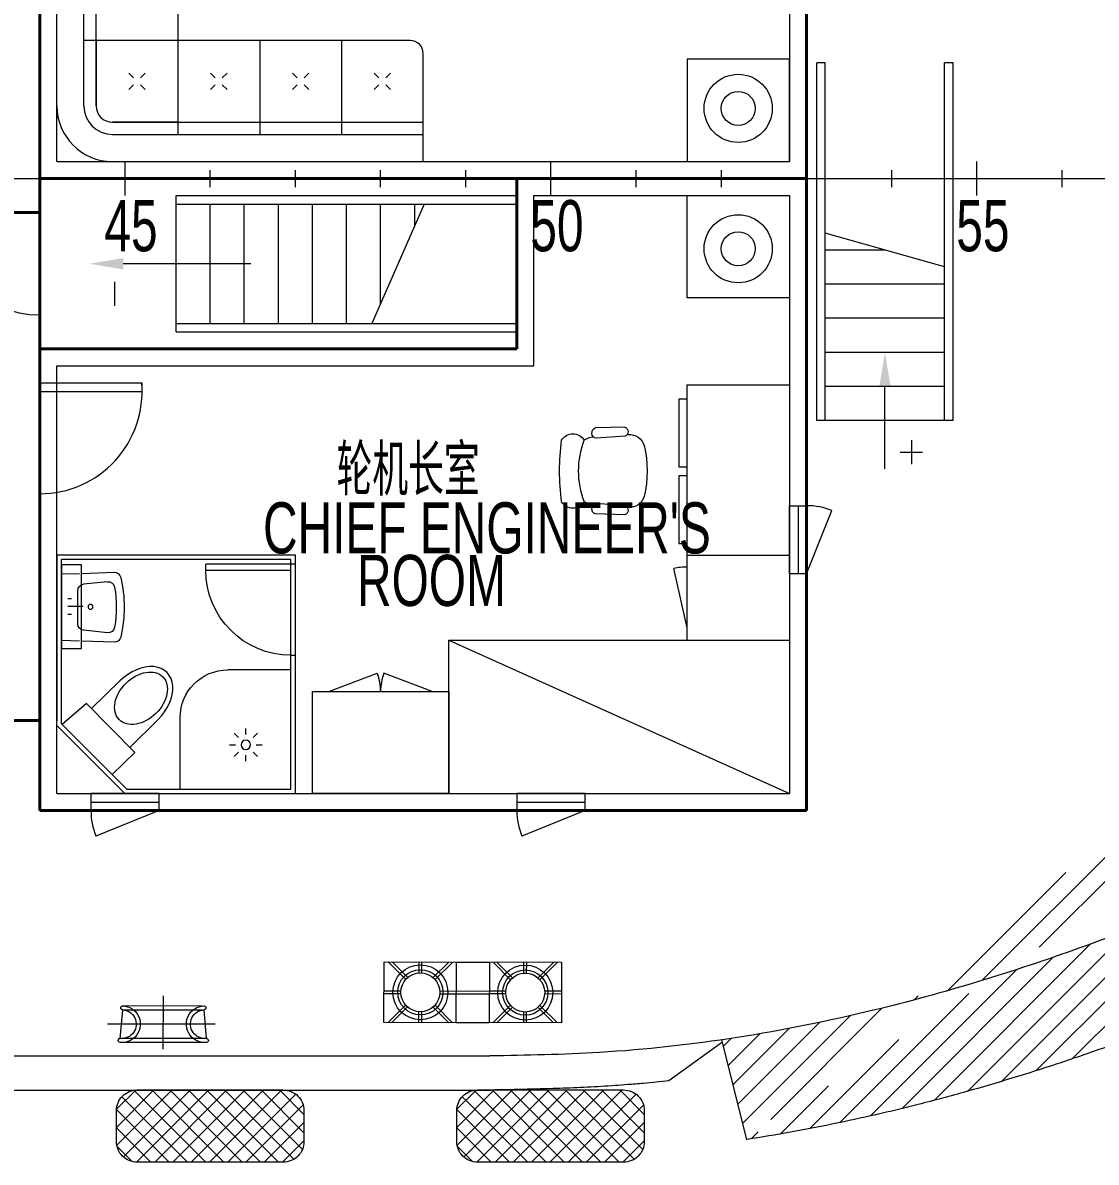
# Model space of a CAD drawing. Extents: x -550205 to -490805, y -239464 to -155364.
# Drawn here: x -514773 to -508473, y -195517 to -188829 of the extents above; entities that cross this region are included whole.
import ezdxf

# ---------------------------------------------------------------- set-up
doc = ezdxf.new("R2010")
doc.units = 0
doc.header["$LTSCALE"] = 500
doc.header["$MEASUREMENT"] = 0
doc.layers.get('0').update_dxf_attribs({"linetype": 'CONTINUOUS', "lineweight": 20})
doc.layers.add('TOITOR', color=6, linetype='CONTINUOUS', lineweight=20)
doc.styles.add('中英混排2', font='romany.shx', dxfattribs={"width": 0.7, "height": 300, "bigfont": 'hztxt.shx'})

# ---------------------------------------------------------------- blocks, each defined once
blk = doc.blocks.new('A$C062D018E')
at = {"color": 0, "lineweight": 20}
for p, q in [((0.4, 1190.4), (-614, 1190.4)), ((-230, 326.4), (-230, 1190.4)), ((-158, 326.4), (-158, 1190.4)), ((-710, 1094.4), (-710, 158.4)), ((-490.5, 970.8), (-518.4, 998.7)), ((-449.6, 970.8), (-421.7, 998.7)), ((-518.4, 902.1), (-490.5, 930)), ((-421.7, 902.1), (-449.6, 930)), ((-2073.2, 710.4), (-158, 710.4)), ((-1670, 710.4), (-1670, 158.4)), ((-1190, 710.4), (-1190, 158.4)), ((-230, 710.4), (-230, 326.4)), ((-2150, 0), (-2150, 633.6)), ((-1930.5, 490.8), (-1958.4, 518.7)), ((-1889.6, 490.8), (-1861.7, 518.7)), ((-1450.5, 490.8), (-1478.4, 518.7)), ((-1409.6, 490.8), (-1381.7, 518.7)), ((-970.5, 490.8), (-998.4, 518.7)), ((-929.6, 490.8), (-901.7, 518.7)), ((-490.5, 490.8), (-518.4, 518.7)), ((-449.6, 490.8), (-421.7, 518.7)), ((-1958.4, 422.1), (-1930.5, 450)), ((-1861.7, 422.1), (-1889.6, 450)), ((-1478.4, 422.1), (-1450.5, 450)), ((-1381.7, 422.1), (-1409.6, 450)), ((-998.4, 422.1), (-970.5, 450)), ((-901.7, 422.1), (-929.6, 450)), ((-518.4, 422.1), (-490.5, 450)), ((-421.7, 422.1), (-449.6, 450)), ((-326, 230.4), (-2150, 230.4)), ((-710, 230.4), (-326, 230.4)), ((-326, 158.4), (-2150, 158.4)), ((-326, 0), (-2150, 0))]:
    blk.add_line(p, q, dxfattribs=at)
blk.add_lwpolyline([(-1501.1, 916.8), (-1050.7, 916.8, 0.414214), (-950.7, 1016.8), (-950.7, 1166.7, 0.414214), (-1050.7, 1266.7), (-1501.1, 1266.7, 0.414214), (-1601.1, 1166.7), (-1601.1, 1016.8, 0.414214)], format="xyb", close=True, dxfattribs=at)
at = {"color": 0, "lineweight": 20, "extrusion": (0, 0, -1)}
for centre, major_axis, start_param, end_param in [((-614, 1094.4), (-1.3, 96), -1.556791, 0.014005), ((-2073.2, 633.6), (-3.1, 76.7), -1.530909, 0.039887), ((-326, 326.4), (1.4, 96), 1.556083, 3.126879), ((-326, 326.4), (0.6, 168), 1.567067, 3.137863), ((-326, 326.4), (2.4, 326.4), 1.563292, 3.134088)]:
    blk.add_ellipse(centre, major_axis=major_axis, ratio=1, start_param=start_param, end_param=end_param, dxfattribs=at)
blk = doc.blocks.new('133')
at = {"color": 4, "linetype": 'ByBlock'}
for p, q in [((-284.5, -82.9), (-279.4, 114.1)), ((-225.5, -86.6), (-210.4, 108.5)), ((240.4, -86.6), (225.3, 108.5)), ((299.4, -82.9), (294.3, 114.1)), ((-235.4, -105.4), (-235, -98.1)), ((-235.4, -105.4), (-234.9, -98.1)), ((250.3, -105.4), (249.8, -98.1))]:
    blk.add_line(p, q, dxfattribs=at)
for centre, radius, start, end in [((-152.9, 263), 87.7, 120.39269, 239.60731), ((7.4, -1235.2), 1587.1, 82.59073, 97.40927), ((167.8, 263), 87.7, 300.39269, 59.60731), ((-19.4, 97.9), 203.2, 153.61801, 171.90476), ((7.4, -351.7), 576.6, 69.20895, 110.79105), ((31.4, 97.9), 203.2, 7.33471, 26.21221), ((-245.8, 100.4), 36.3, 12.86629, 157.84358), ((260.7, 100.4), 36.3, 22.15642, 167.13371), ((-254.2, -72.6), 32, 198.71617, 333.95689), ((-134.2, -114.2), 101.6, 175, 253.89134), ((149.1, -114.2), 101.6, 286.10866, 5), ((269.1, -72.6), 32, 206.04311, 341.28383), ((7.4, 483.7), 716, 256.27501, 283.72499)]:
    blk.add_arc(centre, radius, start, end, dxfattribs=at)
blk = doc.blocks.new('新块')
blk.add_line((0, 0), (0, 483.1))
blk.add_solid([(-33.3, 483.1), (33.3, 483.1), (0, 683.1)])
blk = doc.blocks.new('A$C1A9A0CAF')
at = {"lineweight": 9}
for p, q in [((-497.2, 356.1), (-394, 252.9)), ((-474.3, 356.1), (-382.5, 264.3)), ((-315.8, 292), (-315.8, 356.1)), ((-299.6, 292), (-299.6, 356.1)), ((-232.8, 264.3), (-141, 356.1)), ((-221.4, 252.9), (-118.2, 356.1)), ((221.4, 252.9), (118.2, 356.1)), ((232.8, 264.3), (141, 356.1)), ((299.6, 292), (299.6, 356.1)), ((315.8, 292), (315.8, 356.1)), ((474.3, 356.1), (382.5, 264.3)), ((497.2, 356.1), (394, 252.9)), ((-521, 186.1), (-421.6, 186.1)), ((-521, 170), (-421.6, 170)), ((-193.8, 186.1), (96.9, 186.1)), ((-193.8, 170), (96.9, 170)), ((193.8, 186.1), (96.9, 186.1)), ((193.8, 170), (96.9, 170)), ((521, 186.1), (421.6, 186.1)), ((521, 170), (421.6, 170)), ((-497.2, 0), (-394, 103.2)), ((-474.3, 0), (-382.5, 91.8)), ((-232.8, 91.8), (-141, 0)), ((-221.4, 103.2), (-118.2, 0)), ((221.4, 103.2), (118.2, 0)), ((232.8, 91.8), (141, 0)), ((474.3, 0), (382.5, 91.8)), ((497.2, 0), (394, 103.2)), ((-315.8, 0), (-315.8, 64.1)), ((-299.6, 0), (-299.6, 64.1)), ((299.6, 0), (299.6, 64.1)), ((315.8, 0), (315.8, 64.1))]:
    blk.add_line(p, q, dxfattribs=at)
for points in [[(521, 356.1), (521, 0), (-521, 0), (-521, 356.1)], [(96.9, 356.1), (96.9, 0), (-96.9, 0), (-96.9, 356.1)]]:
    blk.add_lwpolyline(points, close=True, dxfattribs=at)
for centre, radius in [((-307.7, 178.1), 161.4), ((307.7, 178.1), 161.4), ((-307.7, 178.1), 132.7), ((-307.7, 178.1), 114.2), ((307.7, 178.1), 132.7), ((307.7, 178.1), 114.2)]:
    blk.add_circle(centre, radius, dxfattribs=at)
blk = doc.blocks.new('A$C63C367A9')
at = {"color": 0, "ltscale": 3}
for p, q in [((60.9, 275), (558.9, 275)), ((303.9, 313.6), (303.9, 0)), ((47, 251), (558.9, 251)), ((50.8, 250.4), (63.9, 83.1)), ((557, 250.4), (542.1, 84.2)), ((0, 167.6), (630.8, 167.6)), ((75.1, 84.2), (542.1, 84.2)), ((77, 60.2), (542.1, 60.2))]:
    blk.add_line(p, q, dxfattribs=at)
at = {"color": 0, "ltscale": 3, "extrusion": (0, 0, -1)}
for centre, major_axis, start_param, end_param in [((50.8, 262.4), (9, 7.94), 2.293918, 5.435511), ((557.1, 262.4), (9, 7.94), 5.435511, 8.577104), ((60.9, 167), (84, 0.1), 4.593041, 7.819038), ((546.9, 167), (84, 0), 1.606716, 4.832712), ((65.7, 71.1), (9, 7.94), 2.293918, 5.435511), ((542.1, 71.1), (9, 7.94), 5.435511, 8.577104)]:
    blk.add_ellipse(centre, major_axis=major_axis, ratio=1, start_param=start_param, end_param=end_param, dxfattribs=at)
at = {"color": 0, "ltscale": 0.5, "extrusion": (0, 0, -1)}
for centre, major_axis, start_param, end_param in [((60.9, 167), (108, 0.1), 4.602767, 7.81), ((546.9, 167), (108, -0.1), 1.615478, 4.822711)]:
    blk.add_ellipse(centre, major_axis=major_axis, ratio=1, start_param=start_param, end_param=end_param, dxfattribs=at)
blk = doc.blocks.new('A$C570F2FF5')
at = {"color": 0}
for p, q in [((1373.7, -411.9), (1400, -411.9)), ((873.7, -911.9), (873.7, -946.9))]:
    blk.add_line(p, q, dxfattribs=at)
at = {"color": 0, "linetype": 'ByBlock'}
for p, q in [((132.3, -495.2), (27.7, -498.6)), ((336, -489), (145.4, -495.2)), ((122.5, -597.1), (122.5, -790.7)), ((296.9, -544.5), (157.1, -558.8)), ((63.5, -652.9), (86.5, -652.9)), ((63.5, -700.2), (155.2, -700.2)), ((63.5, -744.7), (86.5, -744.7)), ((296.9, -843.3), (157.1, -829)), ((27.7, -889.2), (132.3, -892.6)), ((145.4, -892.6), (336, -898.8))]:
    blk.add_line(p, q, dxfattribs=at)
blk.add_lwpolyline([(26.3, -452.3), (145.4, -452.3), (145.4, -942.5), (26.3, -942.5)], close=True, dxfattribs=at)
blk.add_circle((197, -695.9), 14.3, dxfattribs=at)
at = {"color": 0}
blk.add_arc((1373.7, -911.9), 500, 90, 180, dxfattribs=at)
at = {"color": 0, "linetype": 'ByBlock'}
for centre, radius, start, end in [((337.2, -527.4), 38.5, 12.5848, 91.86768), ((-370.1, -693.9), 765.2, 346.79246, 13.20922), ((161, -597.1), 38.5, 95.83024, 180), ((300.8, -582.8), 38.5, 9.09698, 95.83024), ((-341.4, -693.9), 690.3, 350.22858, 9.7732), ((161, -790.7), 38.5, 180, 264.16976), ((300.8, -805), 38.5, 264.16976, 350.90468), ((337.2, -860.3), 38.5, 268.13232, 347.41679)]:
    blk.add_arc(centre, radius, start, end, dxfattribs=at)
at = {"layer": 'TOITOR', "color": 0, "linetype": 'ByBlock'}
for p, q in [((0, 0), (399.6, 400.1)), ((26, -10.8), (410.2, 373.8)), ((400, 400.1), (1400, 400.1)), ((410.2, 373.8), (1373.7, 373.8)), ((723.8, 373.8), (723.8, -46.2)), ((1373.7, 373.8), (1373.7, -973.7)), ((1400, 400.1), (1400, -999.9)), ((457.4, 159.1), (324.6, 288.2)), ((1108.8, 209.7), (1108.8, 174.2)), ((174.5, -129), (457.4, 159.1)), ((1065.7, 156.4), (1040.7, 181.4)), ((1151.9, 156.4), (1177, 181.4)), ((427.8, 129), (593.3, -33.5)), ((1012.5, 113.4), (1048, 113.4)), ((1065.7, 70.4), (1040.7, 45.3)), ((1151.9, 70.4), (1177, 45.3)), ((1169.7, 113.4), (1205.1, 113.4)), ((1108.8, 52.5), (1108.8, 17.1)), ((174.5, -129), (31.8, -5)), ((204.1, -98.9), (369.5, -261.3)), ((1374.9, -326.2), (1003.7, -326.2)), ((873.7, -911.9), (1373.7, -911.9)), ((1400, -999.9), (0, -999.9)), ((1373.7, -973.7), (26.2, -973.7)), ((1400, -946.9), (873.7, -946.9))]:
    blk.add_line(p, q, dxfattribs=at)
for points in [[(0, -999.9), (0, -26.5)], [(24.3, -973.1), (26, -10.8)]]:
    blk.add_lwpolyline(points, dxfattribs=at)
blk.add_circle((1108.8, 113.4), 27.4, dxfattribs=at)
blk.add_arc((1003.7, -46.2), 280, 180, 270, dxfattribs=at)
at = {"layer": 'TOITOR', "color": 0, "linetype": 'ByBlock', "extrusion": (0, 0, -1)}
for centre, major_axis, ratio, start_param, end_param in [((493.9, -159.7), (-128, 125.7), 0.695122, 3.141593, 9.424778), ((481.4, -147.4), (-165.5, 162.5), 0.688679, 1.570796, 4.712389)]:
    blk.add_ellipse(centre, major_axis=major_axis, ratio=ratio, start_param=start_param, end_param=end_param, dxfattribs=at)

msp = doc.modelspace()

# ---------------------------------------------------------------- hatches: boundary and pattern name
h = msp.add_hatch()
h.set_pattern_fill('ANSI31', color=256, scale=800, style=0)
h.set_pattern_definition([(45, (66087.49, -11538.22), (-70.710678, 70.710678), [])])
edge = h.paths.add_edge_path()
edge.add_line((-503784.1, -189743.1), (-503155.3, -189743.1))
edge = h.paths.add_edge_path()
edge.add_spline(control_points=[(-503327.7, -188833.1), (-503345.2, -188772.3), (-503364.4, -188712.1), (-503414.1, -188568.8), (-503446.1, -188486.3), (-503515.7, -188324.4), (-503553.2, -188244.9), (-503600.7, -188152.5), (-503608.2, -188137.9), (-503624.7, -188107), (-503633.5, -188090.5), (-503651.4, -188057.8), (-503660.5, -188041.6), (-503687.9, -187993.1), (-503706.6, -187961.1), (-503763.8, -187866.3), (-503803.3, -187804.5), (-503884.9, -187683.5), (-503927, -187624.4), (-504013.1, -187508.7), (-504057.2, -187452.2), (-504147.2, -187341.5), (-504193.1, -187287.3), (-504307.7, -187156.7), (-504377.2, -187081.6), (-504468.1, -186987.5), (-504488.6, -186966.5), (-504525.7, -186929), (-504542.3, -186912.4), (-504566.8, -186888.1), (-504574.8, -186880.3), (-504598.5, -186856.9), (-504614.5, -186841.4), (-504646.4, -186810.5), (-504662.4, -186795.2), (-504710.8, -186749.3), (-504743.2, -186719), (-504841.3, -186628.9), (-504907.7, -186570), (-505109.8, -186396.8), (-505248.4, -186286), (-505414.6, -186162.5), (-505438.5, -186145), (-505479, -186115.7), (-505495.4, -186103.8), (-505525.4, -186082.5), (-505538.9, -186072.9), (-505566, -186053.9), (-505579.5, -186044.4), (-505620.3, -186016.1), (-505647.5, -185997.5), (-505729.6, -185942.1), (-505784.6, -185906), (-505968.6, -185788.2), (-506098.9, -185709.7), (-506361.9, -185559.4), (-506494.5, -185487.7), (-506761.1, -185350), (-506895, -185284.1), (-507072.3, -185200.2), (-507115.4, -185180), (-507189.6, -185145.8), (-507220.7, -185131.5), (-507314.1, -185089.1), (-507376.6, -185061.2), (-507575.5, -184973.9), (-507712.7, -184915.9), (-507960.5, -184815.6), (-508070.7, -184772.6), (-508267.7, -184698.4), (-508354.3, -184666.8), (-508528.1, -184605.4), (-508615.5, -184575.5), (-508878.8, -184488.6), (-509056, -184434.3), (-509328.9, -184357.7), (-509423.3, -184332.5), (-509600.5, -184287.5), (-509683.2, -184267.5), (-509849.3, -184229.3), (-509932.6, -184211.2), (-510183.7, -184159.8), (-510352.3, -184129.5), (-510522.9, -184103.5), (-510523.8, -184103.3), (-510524.7, -184103.2)], knot_values=[904.490496, 904.490496, 904.490496, 904.490496, 1061.423348, 1061.423348, 1282.534943, 1282.534943, 1503.646538, 1503.646538, 1545.069467, 1545.069467, 1592.357694, 1592.357694, 1639.645921, 1639.645921, 1734.222375, 1734.222375, 1923.375284, 1923.375284, 2112.528192, 2112.528192, 2301.681101, 2301.681101, 2490.834009, 2490.834009, 2767.468077, 2767.468077, 2847.617652, 2847.617652, 2912.030149, 2912.030149, 2942.686115, 2942.686115, 3003.998047, 3003.998047, 3065.309979, 3065.309979, 3187.933843, 3187.933843, 3433.181572, 3433.181572, 3923.677028, 3923.677028, 4005.732138, 4005.732138, 4061.712311, 4061.712311, 4107.485986, 4107.485986, 4153.25966, 4153.25966, 4244.807008, 4244.807008, 4427.901704, 4427.901704, 4853.695409, 4853.695409, 5279.489115, 5279.489115, 5705.28282, 5705.28282, 5841.88346, 5841.88346, 5940.550192, 5940.550192, 6137.883654, 6137.883654, 6567.081788, 6567.081788, 6907.43485, 6907.43485, 7171.779521, 7171.779521, 7436.124192, 7436.124192, 7964.813534, 7964.813534, 8242.693941, 8242.693941, 8483.903207, 8483.903207, 8725.112473, 8725.112473, 9207.531005, 9207.531005, 9210.09925, 9210.09925, 9210.09925, 9210.09925], degree=3, periodic=0)
edge.add_spline(control_points=[(-503784.1, -189743.1), (-503788.5, -189675.8), (-503825, -189159.3), (-504171.5, -188221), (-504918.7, -187332.3), (-506042.8, -186389.3), (-507277.4, -185740.1), (-508597.3, -185197.5), (-509659.9, -184872.1), (-510373.4, -184731.3), (-510673.1, -184687.7)], knot_values=[0, 0, 0, 0, 651.993439, 1549.378051, 2944.533008, 4079.648986, 5940.65925, 7094.953576, 8361.332834, 9268.81589, 9268.81589, 9268.81589, 9268.81589], degree=3, periodic=0)
edge.add_line((-510673.1, -184687.7), (-510524.7, -184103.2))
edge = h.paths.add_edge_path()
edge.add_spline(control_points=[(-503142.9, -189893.1), (-503158.3, -189675.8), (-503202.4, -189313.7), (-503282.7, -188956.9), (-503327.7, -188833.1)], knot_values=[0, 0, 0, 0, 651.993439, 1095.254455, 1095.254455, 1095.254455, 1095.254455], degree=3, periodic=0)
h = msp.add_hatch()
h.set_pattern_fill('ANSI31', color=256, scale=800, style=0)
h.set_pattern_definition([(45, (66087.49, -11238.22), (-70.710678, 70.710678), [])])
edge = h.paths.add_edge_path()
edge.add_line((-503784.1, -189743.1), (-503155.3, -189743.1))
edge = h.paths.add_edge_path()
edge.add_spline(control_points=[(-503327.7, -190653.1), (-503345.2, -190713.9), (-503364.4, -190774.1), (-503414.1, -190917.4), (-503446.1, -190999.9), (-503515.7, -191161.9), (-503553.2, -191241.3), (-503600.7, -191333.8), (-503608.2, -191348.3), (-503624.6, -191379.3), (-503633.5, -191395.7), (-503651.4, -191428.4), (-503660.5, -191444.7), (-503687.9, -191493.1), (-503706.6, -191525.1), (-503763.8, -191619.9), (-503803.3, -191681.8), (-503884.9, -191802.7), (-503927, -191861.8), (-504013.1, -191977.5), (-504057.2, -192034.1), (-504147.2, -192144.8), (-504193.1, -192198.9), (-504307.7, -192329.5), (-504377.2, -192404.7), (-504468.1, -192498.8), (-504488.6, -192519.8), (-504525.7, -192557.2), (-504542.3, -192573.8), (-504566.8, -192598.1), (-504574.8, -192606), (-504598.5, -192629.3), (-504614.4, -192644.8), (-504646.4, -192675.7), (-504662.4, -192691.1), (-504710.7, -192737), (-504743.2, -192767.3), (-504841.3, -192857.4), (-504907.7, -192916.3), (-505109.8, -193089.5), (-505248.4, -193200.2), (-505414.6, -193323.7), (-505438.5, -193341.3), (-505479, -193370.6), (-505495.4, -193382.4), (-505525.4, -193403.8), (-505538.9, -193413.4), (-505566, -193432.4), (-505579.5, -193441.9), (-505620.3, -193470.1), (-505647.5, -193488.8), (-505729.6, -193544.1), (-505784.6, -193580.3), (-505968.6, -193698.1), (-506098.9, -193776.6), (-506361.9, -193926.8), (-506494.5, -193998.5), (-506761, -194136.2), (-506895, -194202.2), (-507072.3, -194286.1), (-507115.4, -194306.2), (-507189.6, -194340.5), (-507220.7, -194354.7), (-507314.1, -194397.1), (-507376.6, -194425), (-507575.5, -194512.4), (-507712.7, -194570.3), (-507960.5, -194670.6), (-508070.7, -194713.7), (-508267.7, -194787.8), (-508354.2, -194819.4), (-508528.1, -194880.9), (-508615.5, -194910.8), (-508878.8, -194997.6), (-509056, -195051.9), (-509328.8, -195128.5), (-509423.3, -195153.8), (-509600.5, -195198.8), (-509683.2, -195218.8), (-509849.3, -195256.9), (-509932.6, -195275), (-510183.7, -195326.5), (-510352.3, -195356.8), (-510522.9, -195382.8), (-510523.8, -195382.9), (-510524.7, -195383.1)], knot_values=[904.490496, 904.490496, 904.490496, 904.490496, 1061.423348, 1061.423348, 1282.534943, 1282.534943, 1503.646538, 1503.646538, 1545.069467, 1545.069467, 1592.357694, 1592.357694, 1639.645921, 1639.645921, 1734.222375, 1734.222375, 1923.375284, 1923.375284, 2112.528192, 2112.528192, 2301.681101, 2301.681101, 2490.834009, 2490.834009, 2767.468077, 2767.468077, 2847.617652, 2847.617652, 2912.030149, 2912.030149, 2942.686115, 2942.686115, 3003.998047, 3003.998047, 3065.309979, 3065.309979, 3187.933843, 3187.933843, 3433.181572, 3433.181572, 3923.677028, 3923.677028, 4005.732138, 4005.732138, 4061.712311, 4061.712311, 4107.485986, 4107.485986, 4153.25966, 4153.25966, 4244.807008, 4244.807008, 4427.901704, 4427.901704, 4853.695409, 4853.695409, 5279.489115, 5279.489115, 5705.28282, 5705.28282, 5841.88346, 5841.88346, 5940.550192, 5940.550192, 6137.883654, 6137.883654, 6567.081788, 6567.081788, 6907.43485, 6907.43485, 7171.779521, 7171.779521, 7436.124192, 7436.124192, 7964.813534, 7964.813534, 8242.693941, 8242.693941, 8483.903207, 8483.903207, 8725.112473, 8725.112473, 9207.531005, 9207.531005, 9210.09925, 9210.09925, 9210.09925, 9210.09925], degree=3, periodic=0)
edge.add_spline(control_points=[(-503784.1, -189743.1), (-503788.5, -189810.5), (-503825, -190327), (-504171.5, -191265.2), (-504918.7, -192154), (-506042.8, -193097), (-507277.4, -193746.1), (-508597.3, -194288.8), (-509659.9, -194614.1), (-510373.4, -194754.9), (-510673.1, -194798.5)], knot_values=[0, 0, 0, 0, 651.993439, 1549.378051, 2944.533008, 4079.648986, 5940.65925, 7094.953576, 8361.332834, 9268.81589, 9268.81589, 9268.81589, 9268.81589], degree=3, periodic=0)
edge.add_line((-510673.1, -194798.5), (-510524.7, -195383.1))
edge = h.paths.add_edge_path()
edge.add_spline(control_points=[(-503162, -189810.1), (-503158.3, -189810.5), (-503202.4, -190172.5), (-503282.7, -190529.3), (-503327.7, -190653.1)], knot_values=[0, 0, 0, 0, 651.993439, 1095.254455, 1095.254455, 1095.254455, 1095.254455], degree=3, periodic=0)
h = msp.add_hatch()
h.set_pattern_fill('ANSI37', color=256, scale=605.726872, style=0)
h.set_pattern_definition([(315, (307174.22, -399190.675), (-53.5391974, -53.5391974), []), (225, (307174.22, -399190.675), (-53.5391974, 53.5391974), [])])
edge = h.paths.add_edge_path()
edge.add_line((-514223.1, -195395.3), (-514223.1, -195213.6))
edge.add_arc((-514102, -195213.6), 121.1, 90, 180, ccw=False)
edge.add_line((-514102, -195092.5), (-513244.3, -195092.5))
edge.add_arc((-513244.3, -195213.6), 121.1, 0, 90, ccw=False)
edge.add_line((-513123.2, -195213.6), (-513123.2, -195395.3))
edge.add_arc((-513244.3, -195395.3), 121.1, -90, 0, ccw=False)
edge.add_line((-513244.3, -195516.5), (-514102, -195516.5))
edge.add_arc((-514102, -195395.3), 121.1, 180, 270, ccw=False)
h = msp.add_hatch()
h.set_pattern_fill('ANSI37', color=256, scale=605.726872, style=0)
h.set_pattern_definition([(315, (309171.75, -399190.675), (-53.5391974, -53.5391974), []), (225, (309171.75, -399190.675), (-53.5391974, 53.5391974), [])])
edge = h.paths.add_edge_path()
edge.add_line((-512225.6, -195395.3), (-512225.6, -195213.6))
edge.add_arc((-512104.4, -195213.6), 121.1, 90, 180, ccw=False)
edge.add_line((-512104.4, -195092.5), (-511246.8, -195092.5))
edge.add_arc((-511246.8, -195213.6), 121.1, 0, 90, ccw=False)
edge.add_line((-511125.7, -195213.6), (-511125.7, -195395.3))
edge.add_arc((-511246.8, -195395.3), 121.1, -90, 0, ccw=False)
edge.add_line((-511246.8, -195516.5), (-512104.4, -195516.5))
edge.add_arc((-512104.4, -195395.3), 121.1, 180, 270, ccw=False)

# ---------------------------------------------------------------- linework, layer by layer
at = {"lineweight": 40}
for p, q in [((-514673.1, -193453.1), (-514673.1, -186033.1)), ((-510173.1, -186033.1), (-510173.1, -193453.1)), ((-514673.1, -189743.1), (-510173.1, -189743.1)), ((-511873.1, -190743.1), (-511873.1, -189738.1)), ((-514673.1, -189943.1), (-515273.1, -189943.1)), ((-514673.1, -190743.1), (-511873.1, -190743.1)), ((-515673.1, -192923.1), (-514673.1, -192923.1)), ((-514673.1, -193453.1), (-510173.1, -193453.1))]:
    msp.add_line(p, q, dxfattribs=at)
at = {"color": 0}
for p, q in [((-514573.1, -189643.1), (-514573.1, -186133.1)), ((-510273.1, -186133.1), (-510273.1, -189643.1)), ((-514573.1, -189643.1), (-510273.1, -189643.1)), ((-511773.1, -189843.1), (-510273.1, -189843.1)), ((-511773.1, -190843.1), (-511773.1, -189843.1)), ((-510273.1, -189843.1), (-510273.1, -193353.1)), ((-514573.1, -193353.1), (-514573.1, -190843.1)), ((-514573.1, -190843.1), (-511773.1, -190843.1)), ((-510873.1, -190953.1), (-510273.1, -190953.1)), ((-510873.1, -192453.1), (-510873.1, -190953.1)), ((-510873.1, -191953.1), (-510273.1, -191953.1)), ((-512273.1, -192453.1), (-510273.1, -192453.1)), ((-512273.1, -193353.1), (-512273.1, -192453.1)), ((-514573.1, -193353.1), (-510273.1, -193353.1))]:
    msp.add_line(p, q, dxfattribs=at)
for p, q in [((-510113.1, -191163.1), (-510113.1, -189063.1)), ((-510063.1, -189063.1), (-510113.1, -189063.1)), ((-510063.1, -191163.1), (-510063.1, -189063.1)), ((-509363.1, -191163.1), (-509363.1, -189063.1)), ((-509313.1, -189063.1), (-509363.1, -189063.1)), ((-509313.1, -191163.1), (-509313.1, -189063.1)), ((-514173.1, -189843.1), (-514173.1, -189643.1)), ((-511673.1, -189843.1), (-511673.1, -189643.1)), ((-509173.1, -189843.1), (-509173.1, -189643.1)), ((-514673.1, -189793.1), (-514673.1, -189693.1)), ((-513673.1, -189793.1), (-513673.1, -189693.1)), ((-513173.1, -189793.1), (-513173.1, -189693.1)), ((-512673.1, -189793.1), (-512673.1, -189693.1)), ((-512173.1, -189793.1), (-512173.1, -189693.1)), ((-511173.1, -189793.1), (-511173.1, -189693.1)), ((-510673.1, -189793.1), (-510673.1, -189693.1)), ((-510173.1, -189793.1), (-510173.1, -189693.1)), ((-509673.1, -189793.1), (-509673.1, -189693.1)), ((-508673.1, -189793.1), (-508673.1, -189693.1)), ((-522673.1, -189743.1), (-502173.1, -189743.1)), ((-513873.1, -190643.1), (-513873.1, -189843.1)), ((-513673.1, -190593.1), (-513673.1, -189893.1)), ((-513473.1, -190593.1), (-513473.1, -189893.1)), ((-513273.1, -190593.1), (-513273.1, -189893.1)), ((-513073.1, -190593.1), (-513073.1, -189893.1)), ((-509363.1, -190261.2), (-510063.1, -190063.1)), ((-509709.7, -190163.1), (-510063.1, -190163.1)), ((-509363.1, -190363.1), (-510063.1, -190363.1)), ((-509363.1, -190563.1), (-510063.1, -190563.1)), ((-509363.1, -190763.1), (-510063.1, -190763.1)), ((-509363.1, -190963.1), (-510063.1, -190963.1)), ((-509313.1, -191163.1), (-510113.1, -191163.1)), ((-509557.4, -191278.3), (-509557.4, -191419.4)), ((-509623.1, -191348.8), (-509491.8, -191348.8)), ((-510223.1, -191663.1), (-510223.1, -192063.1)), ((-510173.1, -192063.1), (-510024, -191692)), ((-510873.1, -192379.1), (-510952, -192032.3)), ((-512273.1, -192453.1), (-510273.1, -193353.1)), ((-512976.5, -192753.1), (-512692.5, -192646.5)), ((-512369.8, -192753.1), (-512653.8, -192646.5)), ((-514373.1, -193403.1), (-513973.1, -193403.1)), ((-511873.1, -193403.1), (-511473.1, -193403.1)), ((-513973.1, -193453.1), (-514344.3, -193602.3)), ((-511473.1, -193453.1), (-511844.3, -193602.3)), ((-510673.1, -194798.5), (-510524.7, -195383)), ((-510673.1, -194816), (-510981.9, -195039.1)), ((-515589, -194893.1), (-512032.5, -194893.1)), ((-515524.7, -195093.1), (-512028.8, -195093.1))]:
    msp.add_line(p, q)
at = {"color": 4}
for p, q in [((-513873.1, -189843.1), (-511873.1, -189843.1)), ((-513873.1, -189893.1), (-511873.1, -189893.1)), ((-512873.1, -190593.1), (-512873.1, -189893.1)), ((-512417.8, -189893.1), (-512723.7, -190593.1)), ((-512673.1, -190477.5), (-512673.1, -189893.1)), ((-512473.1, -190019.8), (-512473.1, -189893.1)), ((-513434.2, -190243.1), (-514183.3, -190243.1)), ((-514232.5, -190489.8), (-514232.5, -190348.7)), ((-513873.1, -190593.1), (-511873.1, -190593.1)), ((-513873.1, -190643.1), (-511873.1, -190643.1))]:
    msp.add_line(p, q, dxfattribs=at)
for points in [[(-510873.1, -189643.1), (-510273.1, -189643.1), (-510273.1, -189043.1), (-510873.1, -189043.1)], [(-510873.1, -189843.1), (-510273.1, -189843.1), (-510273.1, -190443.1), (-510873.1, -190443.1)], [(-510923.1, -191434.4), (-510873.1, -191434.4), (-510873.1, -191037.5), (-510923.1, -191037.5)], [(-510923.1, -191885.4), (-510873.1, -191885.4), (-510873.1, -191488.6), (-510923.1, -191488.6)], [(-510173.1, -191663.1), (-510173.1, -192063.1), (-510273.1, -192063.1), (-510273.1, -191663.1)], [(-512273.1, -192753.1), (-512273.1, -193353.1), (-513073.1, -193353.1), (-513073.1, -192753.1)], [(-514373.1, -193453.1), (-513973.1, -193453.1), (-513973.1, -193353.1), (-514373.1, -193353.1)], [(-511873.1, -193453.1), (-511473.1, -193453.1), (-511473.1, -193353.1), (-511873.1, -193353.1)]]:
    msp.add_lwpolyline(points, close=True)
at = {"color": 0}
msp.add_lwpolyline([(-514073.1, -190993.1), (-514073.1, -190943.1), (-514673.1, -190943.1), (-514673.1, -190993.1)], close=True, dxfattribs=at)
for points in [[(-514223.1, -195395.3), (-514223.1, -195213.6, -0.414214), (-514102, -195092.5), (-513244.3, -195092.5, -0.414214), (-513123.2, -195213.6), (-513123.2, -195395.3, -0.414214), (-513244.3, -195516.5), (-514102, -195516.5, -0.414214)], [(-512225.6, -195395.3), (-512225.6, -195213.6, -0.414214), (-512104.4, -195092.5), (-511246.8, -195092.5, -0.414214), (-511125.7, -195213.6), (-511125.7, -195395.3, -0.414214), (-511246.8, -195516.5), (-512104.4, -195516.5, -0.414214)]]:
    msp.add_lwpolyline(points, format="xyb", close=True)
for centre, radius in [((-510574.2, -189331.2), 200), ((-510574.2, -189331.2), 100), ((-510574.2, -190155.1), 200), ((-510574.2, -190155.1), 100)]:
    msp.add_circle(centre, radius)
for centre, radius, start, end in [((-514673.1, -189943.1), 600, 180, 270), ((-510173.1, -192063.1), 400, 68.10669, 90), ((-510873.1, -192379.1), 355.7, 90, 102.80625), ((-512976.5, -192753.1), 303.4, 0, 20.58111), ((-512369.8, -192753.1), 303.4, 159.41889, 180), ((-513973.1, -193453.1), 400, 180, 201.89331), ((-511473.1, -193453.1), 400, 180, 201.89331)]:
    msp.add_arc(centre, radius, start, end)
msp.add_arc((-514673.1, -190993.1), 600, 270, 4.78019, dxfattribs=at)
for points, knots in [([(-503327.7, -188833.1), (-503345.2, -188772.3), (-503364.4, -188712.1), (-503414.1, -188568.8), (-503446.1, -188486.3), (-503515.7, -188324.4), (-503553.2, -188244.9), (-503600.7, -188152.5), (-503608.2, -188137.9), (-503624.7, -188107), (-503633.5, -188090.5), (-503651.4, -188057.8), (-503660.5, -188041.6), (-503687.9, -187993.1), (-503706.6, -187961.1), (-503763.8, -187866.3), (-503803.3, -187804.5), (-503884.9, -187683.5), (-503927, -187624.4), (-504013.1, -187508.7), (-504057.2, -187452.2), (-504147.2, -187341.5), (-504193.1, -187287.3), (-504307.7, -187156.7), (-504377.2, -187081.6), (-504468.1, -186987.5), (-504488.6, -186966.5), (-504525.7, -186929), (-504542.3, -186912.4), (-504566.8, -186888.1), (-504574.8, -186880.3), (-504598.5, -186856.9), (-504614.5, -186841.4), (-504646.4, -186810.5), (-504662.4, -186795.2), (-504710.8, -186749.3), (-504743.2, -186719), (-504841.3, -186628.9), (-504907.7, -186570), (-505109.8, -186396.8), (-505248.4, -186286), (-505414.6, -186162.5), (-505438.5, -186145), (-505479, -186115.7), (-505495.4, -186103.8), (-505525.4, -186082.5), (-505538.9, -186072.9), (-505566, -186053.9), (-505579.5, -186044.4), (-505620.3, -186016.1), (-505647.5, -185997.5), (-505729.6, -185942.1), (-505784.6, -185906), (-505968.6, -185788.2), (-506098.9, -185709.7), (-506361.9, -185559.4), (-506494.5, -185487.7), (-506761.1, -185350), (-506895, -185284.1), (-507072.3, -185200.2), (-507115.4, -185180), (-507189.6, -185145.8), (-507220.7, -185131.5), (-507314.1, -185089.1), (-507376.6, -185061.2), (-507575.5, -184973.9), (-507712.7, -184915.9), (-507960.5, -184815.6), (-508070.7, -184772.6), (-508267.7, -184698.4), (-508354.3, -184666.8), (-508528.1, -184605.4), (-508615.5, -184575.5), (-508878.8, -184488.6), (-509056, -184434.3), (-509328.9, -184357.7), (-509423.3, -184332.5), (-509600.5, -184287.5), (-509683.2, -184267.5), (-509849.3, -184229.3), (-509932.6, -184211.2), (-510183.7, -184159.8), (-510352.3, -184129.5), (-510522.9, -184103.5), (-510523.8, -184103.3), (-510524.7, -184103.2)], [904.490496, 904.490496, 904.490496, 904.490496, 1061.423348, 1061.423348, 1282.534943, 1282.534943, 1503.646538, 1503.646538, 1545.069467, 1545.069467, 1592.357694, 1592.357694, 1639.645921, 1639.645921, 1734.222375, 1734.222375, 1923.375284, 1923.375284, 2112.528192, 2112.528192, 2301.681101, 2301.681101, 2490.834009, 2490.834009, 2767.468077, 2767.468077, 2847.617652, 2847.617652, 2912.030149, 2912.030149, 2942.686115, 2942.686115, 3003.998047, 3003.998047, 3065.309979, 3065.309979, 3187.933843, 3187.933843, 3433.181572, 3433.181572, 3923.677028, 3923.677028, 4005.732138, 4005.732138, 4061.712311, 4061.712311, 4107.485986, 4107.485986, 4153.25966, 4153.25966, 4244.807008, 4244.807008, 4427.901704, 4427.901704, 4853.695409, 4853.695409, 5279.489115, 5279.489115, 5705.28282, 5705.28282, 5841.88346, 5841.88346, 5940.550192, 5940.550192, 6137.883654, 6137.883654, 6567.081788, 6567.081788, 6907.43485, 6907.43485, 7171.779521, 7171.779521, 7436.124192, 7436.124192, 7964.813534, 7964.813534, 8242.693941, 8242.693941, 8483.903207, 8483.903207, 8725.112473, 8725.112473, 9207.531005, 9207.531005, 9210.09925, 9210.09925, 9210.09925, 9210.09925]), ([(-503784.1, -189743.1), (-503795, -189587), (-503820.8, -189216), (-504173.5, -188193), (-504918.2, -187339.2), (-506043, -186386.5), (-507277.3, -185740), (-508597.5, -185198.9), (-509659.2, -184866.3), (-510374.5, -184740.3), (-510673.1, -184687.7)], [0, 0, 0, 0, 651.993439, 1549.378051, 2944.533008, 4079.648986, 5940.65925, 7094.953576, 8361.332834, 9268.81589, 9268.81589, 9268.81589, 9268.81589]), ([(-503784.1, -189743.1), (-503799.1, -189910), (-503840.9, -190375.3), (-504172.5, -191265), (-504918.4, -192154), (-506042.9, -193096.9), (-507277.4, -193746.1), (-508597.3, -194288.8), (-509889.4, -194684.4), (-511060.7, -194874.9), (-511817.6, -194889.1), (-512032.5, -194893.1)], [0, 0, 0, 0, 501.736652, 1399.121264, 2794.276221, 3929.3922, 5790.402463, 6944.696789, 8211.076047, 9837.254509, 10481.786721, 10481.786721, 10481.786721, 10481.786721]), ([(-503327.7, -190653.1), (-503345.2, -190713.9), (-503364.4, -190774.1), (-503414.1, -190917.4), (-503446.1, -190999.9), (-503515.7, -191161.9), (-503553.2, -191241.3), (-503600.7, -191333.8), (-503608.2, -191348.3), (-503624.7, -191379.3), (-503633.5, -191395.7), (-503651.4, -191428.4), (-503660.5, -191444.7), (-503687.9, -191493.1), (-503706.6, -191525.1), (-503763.8, -191619.9), (-503803.3, -191681.8), (-503884.9, -191802.7), (-503927, -191861.8), (-504013.1, -191977.5), (-504057.2, -192034.1), (-504147.2, -192144.8), (-504193.1, -192198.9), (-504307.7, -192329.5), (-504377.2, -192404.7), (-504468.1, -192498.8), (-504488.6, -192519.7), (-504525.7, -192557.2), (-504542.3, -192573.8), (-504566.8, -192598.1), (-504574.8, -192606), (-504598.5, -192629.3), (-504614.5, -192644.8), (-504646.4, -192675.7), (-504662.4, -192691.1), (-504710.8, -192737), (-504743.2, -192767.3), (-504841.3, -192857.4), (-504907.7, -192916.3), (-505109.8, -193089.5), (-505248.4, -193200.2), (-505414.6, -193323.7), (-505438.5, -193341.3), (-505479, -193370.6), (-505495.4, -193382.4), (-505525.4, -193403.8), (-505538.9, -193413.3), (-505566, -193432.4), (-505579.5, -193441.9), (-505620.3, -193470.1), (-505647.5, -193488.8), (-505729.6, -193544.1), (-505784.6, -193580.3), (-505968.6, -193698.1), (-506098.9, -193776.6), (-506361.9, -193926.8), (-506494.5, -193998.5), (-506761.1, -194136.2), (-506895, -194202.2), (-507072.3, -194286.1), (-507115.4, -194306.2), (-507189.6, -194340.5), (-507220.7, -194354.7), (-507314.1, -194397.1), (-507376.6, -194425), (-507575.5, -194512.4), (-507712.7, -194570.3), (-507960.5, -194670.6), (-508070.7, -194713.7), (-508267.7, -194787.8), (-508354.3, -194819.4), (-508528.1, -194880.9), (-508615.5, -194910.8), (-508878.8, -194997.6), (-509056, -195051.9), (-509328.9, -195128.5), (-509423.3, -195153.8), (-509600.5, -195198.7), (-509683.2, -195218.8), (-509849.3, -195256.9), (-509932.6, -195275), (-510183.7, -195326.5), (-510352.3, -195356.8), (-510522.9, -195382.8), (-510523.8, -195382.9), (-510524.7, -195383)], [904.490496, 904.490496, 904.490496, 904.490496, 1061.423348, 1061.423348, 1282.534943, 1282.534943, 1503.646538, 1503.646538, 1545.069467, 1545.069467, 1592.357694, 1592.357694, 1639.645921, 1639.645921, 1734.222375, 1734.222375, 1923.375284, 1923.375284, 2112.528192, 2112.528192, 2301.681101, 2301.681101, 2490.834009, 2490.834009, 2767.468077, 2767.468077, 2847.617652, 2847.617652, 2912.030149, 2912.030149, 2942.686115, 2942.686115, 3003.998047, 3003.998047, 3065.309979, 3065.309979, 3187.933843, 3187.933843, 3433.181572, 3433.181572, 3923.677028, 3923.677028, 4005.732138, 4005.732138, 4061.712311, 4061.712311, 4107.485986, 4107.485986, 4153.25966, 4153.25966, 4244.807008, 4244.807008, 4427.901704, 4427.901704, 4853.695409, 4853.695409, 5279.489115, 5279.489115, 5705.28282, 5705.28282, 5841.88346, 5841.88346, 5940.550192, 5940.550192, 6137.883654, 6137.883654, 6567.081788, 6567.081788, 6907.43485, 6907.43485, 7171.779521, 7171.779521, 7436.124192, 7436.124192, 7964.813534, 7964.813534, 8242.693941, 8242.693941, 8483.903207, 8483.903207, 8725.112473, 8725.112473, 9207.531005, 9207.531005, 9210.09925, 9210.09925, 9210.09925, 9210.09925]), ([(-510981.9, -195039.1), (-511031.1, -195044.3), (-511080.3, -195049.2), (-511160.7, -195056.3), (-511191.8, -195058.9), (-511247.5, -195063.3), (-511272, -195065.1), (-511323.7, -195068.7), (-511350.8, -195070.4), (-511405.1, -195073.6), (-511432.2, -195075.1), (-511513.4, -195079.2), (-511567.3, -195081.4), (-511723.6, -195086.8), (-511825.4, -195089.1), (-511960.8, -195091.8), (-511994.8, -195092.5), (-512028.8, -195093.1)], [9601.108907, 9601.108907, 9601.108907, 9601.108907, 9745.968023, 9745.968023, 9837.34302, 9837.34302, 9909.421997, 9909.421997, 9988.963898, 9988.963898, 10068.505798, 10068.505798, 10227.589599, 10227.589599, 10530.168478, 10530.168478, 10632.043508, 10632.043508, 10632.043508, 10632.043508])]:
    msp.add_open_spline(points, degree=3, knots=knots)
at = {"color": 4}
msp.add_solid([(-514183.3, -190209.8), (-514183.3, -190276.5), (-514383.3, -190243.1)], dxfattribs=at)

# ---------------------------------------------------------------- block references
at = {"color": 7, "xscale": -1}
msp.add_blockref('A$C062D018E', (-514572.8, -189643.1), dxfattribs=at)
msp.add_blockref('新块', (-509713.1, -191447.4))
at = {"color": 0, "xscale": -0.8800000000046566, "yscale": 0.8800000000046566, "zscale": 0.88, "rotation": 90}
msp.add_blockref('133', (-511313, -191452.9), dxfattribs=at)
at = {"xscale": -1, "rotation": 180}
msp.add_blockref('A$C570F2FF5', (-514573.1, -192953), dxfattribs=at)
at = {"lineweight": 13, "rotation": 359.8608499333638}
msp.add_blockref('A$C1A9A0CAF', (-512132.4, -194698.1), dxfattribs=at)
at = {"rotation": 179.984950501749}
msp.add_blockref('A$C63C367A9', (-513644.3, -194539.5), dxfattribs=at)

# ---------------------------------------------------------------- texts
at = {"color": 1, "lineweight": 20, "ltscale": 2, "style": '中英混排2', "width": 0.7}
for s, p in [('45', (-514294.4, -190169.9)), ('50', (-511794.4, -190169.9)), ('55', (-509294.4, -190169.9)), ('轮机长室', (-512931.7, -191604.4)), ("CHIEF ENGINEER'S", (-513363.2, -191943.4)), ('ROOM', (-512811.5, -192251.7))]:
    msp.add_text(s, height=300, dxfattribs=at).set_placement(p)

doc.saveas('drawing.dxf')
